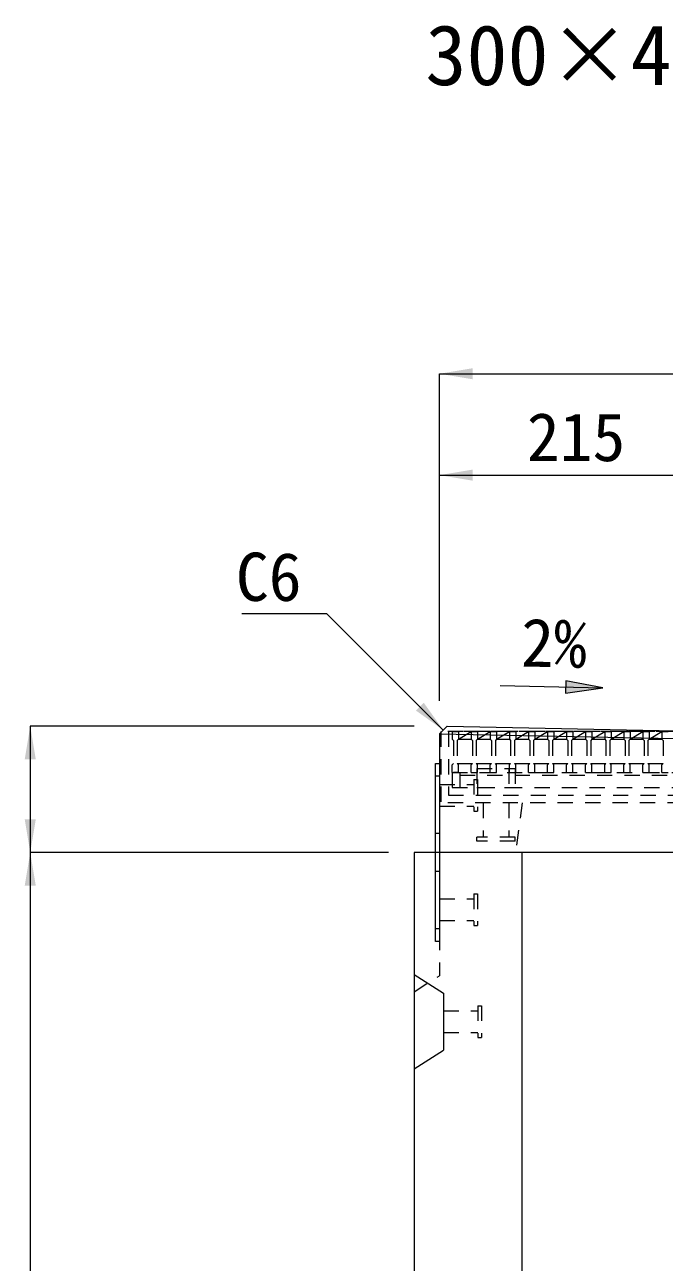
# Model space of a CAD drawing. Units: millimetres at full size, sheet at 1:40. Extents: x 69750 to 116230, y -28801 to 513.
# Drawn here: x 93041 to 93544, y -22857 to -21884 of the extents above; entities that cross this region are included whole.
import ezdxf
from ezdxf.enums import TextEntityAlignment as Align

# ---------------------------------------------------------------- set-up
doc = ezdxf.new("R2010")
doc.units = ezdxf.units.MM
doc.header["$LTSCALE"] = 40
doc.linetypes.add('USER1', pattern=[0.54, 0.3, -0.24])
for name, color, linetype, lineweight in [('インサート', 92, 'USER1', 5), ('グレーチング', 7, 'USER1', 5), ('ジョイントプレート', 7, 'USER1', 9), ('受枠', 3, 'USER1', 9), ('寸法線', 7, 'Continuous', 9), ('引出線', 4, 'Continuous', 9), ('本体', 7, 'Continuous', 20)]:
    doc.layers.add(name, color=color, linetype=linetype, lineweight=lineweight)
doc.layers.add('文字', color=7, linetype='Continuous')
doc.styles.add('ＭＳ ゴシック', font='')
doc.styles.get('ＭＳ ゴシック').set_extended_font_data('MS Gothic')

# ---------------------------------------------------------------- blocks, each defined once
blk = doc.blocks.new('filled_arrow')
at = {"color": 0, "linetype": 'Continuous', "lineweight": -2}
blk.add_solid([(7.5, 1.25), (0, 0), (7.5, -1.25)], dxfattribs=at)

msp = doc.modelspace()

# ---------------------------------------------------------------- hatches: boundary and pattern name
at = {"layer": '引出線'}
msp.add_hatch(color=256, dxfattribs=at).paths.add_polyline_path([(93466.66, -22399.42), (93466.47, -22409.17), (93495.81, -22404.88)])

# ---------------------------------------------------------------- linework, layer by layer
at = {"layer": 'インサート'}
for p, q in [((93396.83, -22468.45), (93396.83, -22483.45)), ((93396.83, -22468.45), (93426.83, -22468.45)), ((93421.83, -22468.45), (93421.83, -22483.45)), ((93426.83, -22468.45), (93426.83, -22483.45)), ((93367.32, -22480.95), (93394.32, -22480.95)), ((93367.33, -22480.95), (93394.33, -22480.95)), ((93367.33, -22480.95), (93367.33, -22497.95)), ((93394.32, -22476.95), (93394.32, -22501.95)), ((93394.33, -22476.95), (93394.33, -22501.95)), ((93394.33, -22476.95), (93397.33, -22476.95)), ((93394.33, -22476.95), (93394.33, -22501.95)), ((93396.83, -22483.45), (93426.83, -22483.45)), ((93397.33, -22476.95), (93397.33, -22501.95)), ((93397.33, -22476.95), (93397.33, -22501.95)), ((93397.33, -22476.95), (93397.33, -22501.95)), ((93367.32, -22497.95), (93394.32, -22497.95)), ((93367.33, -22497.95), (93394.33, -22497.95)), ((93394.32, -22501.95), (93397.33, -22501.95)), ((93394.33, -22501.95), (93397.33, -22501.95)), ((93401.83, -22495.45), (93401.83, -22522.45)), ((93421.83, -22495.45), (93421.83, -22522.45)), ((93426.83, -22522.45), (93396.83, -22522.45)), ((93396.83, -22525.45), (93396.83, -22522.45)), ((93426.83, -22525.45), (93426.83, -22522.45)), ((93426.83, -22525.45), (93396.83, -22525.45)), ((93367.33, -22570.95), (93394.33, -22570.95)), ((93367.33, -22570.95), (93367.33, -22587.95)), ((93394.33, -22566.95), (93394.33, -22591.95)), ((93394.33, -22566.95), (93397.33, -22566.95)), ((93397.33, -22566.95), (93397.33, -22591.95)), ((93367.33, -22587.95), (93394.33, -22587.95)), ((93394.33, -22591.95), (93397.33, -22591.95)), ((93370.53, -22658.95), (93397.53, -22658.95)), ((93370.53, -22658.95), (93370.53, -22675.96)), ((93397.53, -22654.95), (93397.53, -22679.95)), ((93397.53, -22654.95), (93400.53, -22654.95)), ((93400.53, -22654.95), (93400.53, -22679.95)), ((93370.53, -22675.95), (93397.53, -22675.95)), ((93397.53, -22679.95), (93400.53, -22679.95))]:
    msp.add_line(p, q, dxfattribs=at)
at = {"layer": 'グレーチング'}
for p, q in [((93787.33, -22439.45), (93377.33, -22439.45)), ((93377.33, -22439.45), (93377.33, -22445.45)), ((93377.33, -22439.45), (93382.33, -22439.45)), ((93377.33, -22445.45), (93378.33, -22446.45)), ((93382.33, -22445.45), (93381.33, -22446.45)), ((93382.33, -22439.45), (93382.33, -22445.45)), ((93382.33, -22445.45), (93392.33, -22439.45)), ((93382.33, -22445.45), (93392.33, -22445.45)), ((93392.33, -22439.45), (93392.33, -22445.45)), ((93392.33, -22439.45), (93397.33, -22439.45)), ((93392.33, -22445.45), (93393.33, -22446.45)), ((93397.33, -22445.45), (93396.33, -22446.45)), ((93397.33, -22439.45), (93397.33, -22445.45)), ((93397.33, -22445.45), (93407.33, -22439.45)), ((93397.33, -22445.45), (93407.33, -22445.45)), ((93407.33, -22439.45), (93407.33, -22445.45)), ((93407.33, -22439.45), (93412.33, -22439.45)), ((93407.33, -22445.45), (93408.33, -22446.45)), ((93412.33, -22445.45), (93411.33, -22446.45)), ((93412.33, -22439.45), (93412.33, -22445.45)), ((93412.33, -22445.45), (93422.33, -22439.45)), ((93412.33, -22445.45), (93422.33, -22445.45)), ((93422.33, -22439.45), (93422.33, -22445.45)), ((93422.33, -22439.45), (93427.33, -22439.45)), ((93422.33, -22445.45), (93423.33, -22446.45)), ((93427.33, -22445.45), (93426.33, -22446.45)), ((93427.33, -22439.45), (93427.33, -22445.45)), ((93427.33, -22445.45), (93437.33, -22439.45)), ((93427.33, -22445.45), (93437.33, -22445.45)), ((93437.33, -22439.45), (93437.33, -22445.45)), ((93437.33, -22439.45), (93442.33, -22439.45)), ((93437.33, -22445.45), (93438.33, -22446.45)), ((93442.33, -22445.45), (93441.33, -22446.45)), ((93442.33, -22439.45), (93442.33, -22445.45)), ((93442.33, -22445.45), (93452.33, -22439.45)), ((93442.33, -22445.45), (93452.33, -22445.45)), ((93452.33, -22439.45), (93457.33, -22439.45)), ((93452.33, -22439.45), (93452.33, -22445.45)), ((93452.33, -22445.45), (93453.33, -22446.45)), ((93457.33, -22445.45), (93456.33, -22446.45)), ((93457.33, -22439.45), (93457.33, -22445.45)), ((93457.33, -22445.45), (93467.33, -22439.45)), ((93457.33, -22445.45), (93467.33, -22445.45)), ((93467.33, -22439.45), (93467.33, -22445.45)), ((93467.33, -22439.45), (93472.33, -22439.45)), ((93467.33, -22445.45), (93468.33, -22446.45)), ((93472.33, -22445.45), (93471.33, -22446.45)), ((93472.33, -22439.45), (93472.33, -22445.45)), ((93472.33, -22445.45), (93482.33, -22439.45)), ((93472.33, -22445.45), (93482.33, -22445.45)), ((93482.33, -22439.45), (93487.33, -22439.45)), ((93482.33, -22439.45), (93482.33, -22445.45)), ((93482.33, -22445.45), (93483.33, -22446.45)), ((93487.33, -22445.45), (93486.33, -22446.45)), ((93487.33, -22439.45), (93487.33, -22445.45)), ((93487.33, -22445.45), (93497.33, -22439.45)), ((93487.33, -22445.45), (93497.33, -22445.45)), ((93497.33, -22439.45), (93502.33, -22439.45)), ((93497.33, -22439.45), (93497.33, -22445.45)), ((93497.33, -22445.45), (93498.33, -22446.45)), ((93502.33, -22445.45), (93501.33, -22446.45)), ((93502.33, -22439.45), (93502.33, -22445.45)), ((93502.33, -22445.45), (93512.33, -22439.45)), ((93502.33, -22445.45), (93512.33, -22445.45)), ((93512.33, -22439.45), (93517.33, -22439.45)), ((93512.33, -22439.45), (93512.33, -22445.45)), ((93512.33, -22445.45), (93513.33, -22446.45)), ((93517.33, -22445.45), (93516.33, -22446.45)), ((93517.33, -22439.45), (93517.33, -22445.45)), ((93517.33, -22445.45), (93527.33, -22439.45)), ((93517.33, -22445.45), (93527.33, -22445.45)), ((93527.33, -22439.45), (93532.33, -22439.45)), ((93527.33, -22439.45), (93527.33, -22445.45)), ((93527.33, -22445.45), (93528.33, -22446.45)), ((93532.33, -22445.45), (93531.33, -22446.45)), ((93532.33, -22439.45), (93532.33, -22445.45)), ((93532.33, -22445.45), (93542.33, -22439.45)), ((93532.33, -22445.45), (93542.33, -22445.45)), ((93542.33, -22439.45), (93547.33, -22439.45)), ((93542.33, -22439.45), (93542.33, -22445.45)), ((93542.33, -22445.45), (93543.33, -22446.45)), ((93378.33, -22446.45), (93378.33, -22464.45)), ((93381.33, -22446.45), (93381.33, -22464.45)), ((93393.33, -22446.45), (93393.33, -22464.45)), ((93396.33, -22446.45), (93396.33, -22464.45)), ((93408.33, -22446.45), (93408.33, -22464.45)), ((93411.33, -22446.45), (93411.33, -22464.45)), ((93423.33, -22446.45), (93423.33, -22464.45)), ((93426.33, -22446.45), (93426.33, -22464.45)), ((93438.33, -22446.45), (93438.33, -22464.45)), ((93441.33, -22446.45), (93441.33, -22464.45)), ((93453.33, -22446.45), (93453.33, -22464.45)), ((93456.33, -22446.45), (93456.33, -22464.45)), ((93468.33, -22446.45), (93468.33, -22464.45)), ((93471.33, -22446.45), (93471.33, -22464.45)), ((93483.33, -22446.45), (93483.33, -22464.45)), ((93486.33, -22446.45), (93486.33, -22464.45)), ((93498.33, -22446.45), (93498.33, -22464.45)), ((93501.33, -22446.45), (93501.33, -22464.45)), ((93513.33, -22446.45), (93513.33, -22464.45)), ((93516.33, -22446.45), (93516.33, -22464.45)), ((93528.33, -22446.45), (93528.33, -22464.45)), ((93531.33, -22446.45), (93531.33, -22464.45)), ((93543.33, -22446.45), (93543.33, -22464.45)), ((93377.33, -22465.45), (93378.33, -22464.45)), ((93377.33, -22471.45), (93377.33, -22465.45)), ((93382.33, -22465.45), (93381.33, -22464.45)), ((93381.33, -22464.45), (93393.33, -22464.45)), ((93382.33, -22471.45), (93382.33, -22465.45)), ((93392.33, -22465.45), (93393.33, -22464.45)), ((93392.33, -22471.45), (93392.33, -22465.45)), ((93396.33, -22464.45), (93408.33, -22464.45)), ((93397.33, -22465.45), (93396.33, -22464.45)), ((93397.33, -22471.45), (93397.33, -22465.45)), ((93407.33, -22465.45), (93408.33, -22464.45)), ((93407.33, -22471.45), (93407.33, -22465.45)), ((93411.33, -22464.45), (93423.33, -22464.45)), ((93412.33, -22465.45), (93411.33, -22464.45)), ((93412.33, -22471.45), (93412.33, -22465.45)), ((93422.33, -22465.45), (93423.33, -22464.45)), ((93422.33, -22471.45), (93422.33, -22465.45)), ((93426.33, -22464.45), (93438.33, -22464.45)), ((93427.33, -22465.45), (93426.33, -22464.45)), ((93427.33, -22471.45), (93427.33, -22465.45)), ((93437.33, -22465.45), (93438.33, -22464.45)), ((93437.33, -22471.45), (93437.33, -22465.45)), ((93441.33, -22464.45), (93453.33, -22464.45)), ((93442.33, -22465.45), (93441.33, -22464.45)), ((93442.33, -22471.45), (93442.33, -22465.45)), ((93452.33, -22465.45), (93453.33, -22464.45)), ((93452.33, -22471.45), (93452.33, -22465.45)), ((93457.33, -22465.45), (93456.33, -22464.45)), ((93456.33, -22464.45), (93468.33, -22464.45)), ((93457.33, -22471.45), (93457.33, -22465.45)), ((93467.33, -22465.45), (93468.33, -22464.45)), ((93467.33, -22471.45), (93467.33, -22465.45)), ((93472.33, -22465.45), (93471.33, -22464.45)), ((93471.33, -22464.45), (93483.33, -22464.45)), ((93472.33, -22471.45), (93472.33, -22465.45)), ((93482.33, -22465.45), (93483.33, -22464.45)), ((93482.33, -22471.45), (93482.33, -22465.45)), ((93487.33, -22465.45), (93486.33, -22464.45)), ((93486.33, -22464.45), (93498.33, -22464.45)), ((93487.33, -22471.45), (93487.33, -22465.45)), ((93497.33, -22465.45), (93498.33, -22464.45)), ((93497.33, -22471.45), (93497.33, -22465.45)), ((93502.33, -22465.45), (93501.33, -22464.45)), ((93501.33, -22464.45), (93513.33, -22464.45)), ((93502.33, -22471.45), (93502.33, -22465.45)), ((93512.33, -22465.45), (93513.33, -22464.45)), ((93512.33, -22471.45), (93512.33, -22465.45)), ((93517.33, -22465.45), (93516.33, -22464.45)), ((93516.33, -22464.45), (93528.33, -22464.45)), ((93517.33, -22471.45), (93517.33, -22465.45)), ((93527.33, -22465.45), (93528.33, -22464.45)), ((93527.33, -22471.45), (93527.33, -22465.45)), ((93532.33, -22465.45), (93531.33, -22464.45)), ((93531.33, -22464.45), (93543.33, -22464.45)), ((93532.33, -22471.45), (93532.33, -22465.45)), ((93542.33, -22465.45), (93543.33, -22464.45)), ((93542.33, -22471.45), (93542.33, -22465.45)), ((93377.33, -22471.45), (93382.33, -22471.45)), ((93377.33, -22471.45), (93382.33, -22471.45)), ((93382.33, -22471.45), (93378.33, -22471.45)), ((93392.33, -22471.45), (93397.33, -22471.45)), ((93407.33, -22471.45), (93412.33, -22471.45)), ((93422.33, -22471.45), (93427.33, -22471.45)), ((93437.33, -22471.45), (93442.33, -22471.45)), ((93452.33, -22471.45), (93457.33, -22471.45)), ((93467.33, -22471.45), (93472.33, -22471.45)), ((93482.33, -22471.45), (93487.33, -22471.45)), ((93497.33, -22471.45), (93502.33, -22471.45)), ((93512.33, -22471.45), (93517.33, -22471.45)), ((93527.33, -22471.45), (93532.33, -22471.45)), ((93542.33, -22471.45), (93547.33, -22471.45))]:
    msp.add_line(p, q, dxfattribs=at)
at = {"layer": 'ジョイントプレート'}
for p, q in [((93367.33, -22474.45), (93364.13, -22474.45)), ((93367.33, -22519.45), (93364.13, -22519.45)), ((93367.33, -22549.45), (93364.13, -22549.45)), ((93367.33, -22594.45), (93364.13, -22594.45))]:
    msp.add_line(p, q, dxfattribs=at)
at = {"layer": 'ジョイントプレート', "linetype": 'Continuous'}
msp.add_lwpolyline([(93364.13, -22604.45), (93364.13, -22464.45), (93367.33, -22464.45), (93367.33, -22604.45)], close=True, dxfattribs=at)
at = {"layer": '受枠'}
for p, q in [((93796.33, -22439.45), (93368.33, -22439.45)), ((93368.33, -22439.45), (93368.33, -22495.45)), ((93374.33, -22439.45), (93374.33, -22489.45)), ((93374.33, -22489.45), (93790.33, -22489.45)), ((93796.33, -22495.45), (93368.33, -22495.45))]:
    msp.add_line(p, q, dxfattribs=at)
at = {"layer": '受枠', "lineweight": 5}
for p, q in [((93377.33, -22471.45), (93787.33, -22471.45)), ((93377.33, -22471.45), (93377.33, -22489.45)), ((93383.33, -22471.45), (93383.33, -22483.45)), ((93383.33, -22473.75), (93781.33, -22473.75)), ((93377.33, -22483.45), (93787.33, -22483.45))]:
    msp.add_line(p, q, dxfattribs=at)
at = {"layer": '寸法線'}
for p, q in [((93367.32, -22158.06), (93797.33, -22158.06)), ((93367.32, -22415.15), (93367.32, -22158.06)), ((93367.33, -22237.77), (93582.33, -22237.77)), ((93367.33, -22415.15), (93367.33, -22237.77)), ((93045.35, -22435.15), (93045.35, -22534.45)), ((93347.33, -22435.15), (93045.35, -22435.15)), ((93327.33, -22534.45), (93045.35, -22534.45)), ((93045.35, -22534.45), (93045.35, -23034.45)), ((93327.33, -22534.45), (93045.35, -22534.45))]:
    msp.add_line(p, q, dxfattribs=at)
at = {"layer": '引出線', "lineweight": 13}
msp.add_line((93415.07, -22403.27), (93495.81, -22404.88), dxfattribs=at)
at = {"layer": '引出線'}
msp.add_lwpolyline([(93370.33, -22438.21), (93278.83, -22346.71), (93211.72, -22346.71)], dxfattribs=at)
at = {"layer": '引出線', "lineweight": 13}
msp.add_lwpolyline([(93466.66, -22399.42), (93466.47, -22409.17), (93495.81, -22404.88)], close=True, dxfattribs=at)
at = {"layer": '本体'}
for p, q in [((93367.33, -22441.15), (93373.32, -22435.27)), ((93373.32, -22435.27), (93582.33, -22439.45)), ((93367.33, -22441.15), (93367.33, -22534.45)), ((93347.32, -22534.45), (93347.33, -23984.45)), ((93432.33, -22534.45), (93347.33, -22534.45)), ((93817.33, -22534.45), (93367.33, -22534.45)), ((93432.33, -22963.92), (93432.33, -22534.45))]:
    msp.add_line(p, q, dxfattribs=at)
at = {"layer": '本体', "lineweight": 5}
for p, q in [((93367.33, -22441.15), (93582.33, -22445.45)), ((93347.33, -22630.46), (93370.53, -22644.95)), ((93370.53, -22644.95), (93370.53, -22689.96)), ((93347.33, -22704.46), (93370.53, -22689.96))]:
    msp.add_line(p, q, dxfattribs=at)
at = {"layer": '本体', "linetype": 'USER1', "lineweight": 9}
msp.add_line((93432.32, -22495.45), (93427.32, -22534.45), dxfattribs=at)
at = {"layer": '本体', "linetype": 'USER1', "lineweight": 5}
for p in [(93367.33, -22534.45), (93347.33, -22643.96)]:
    msp.add_line(p, (93367.33, -22631.45), dxfattribs=at)

# ---------------------------------------------------------------- block references
at = {"layer": '寸法線', "xscale": 3.47, "yscale": 3.47}
for p in [(93367.32, -22158.06), (93367.33, -22237.77)]:
    msp.add_blockref('filled_arrow', p, dxfattribs=at)
for p, rotation in [((93045.35, -22435.15), 270), ((93045.35, -22534.45), 90), ((93045.35, -22534.45), 270)]:
    msp.add_blockref('filled_arrow', p, dxfattribs=dict(at, rotation=rotation))
at = {"layer": '引出線', "xscale": 3.47, "yscale": 3.47, "rotation": 135}
msp.add_blockref('filled_arrow', (93370.33, -22438.21), dxfattribs=at)

# ---------------------------------------------------------------- texts
at = {"layer": '寸法線', "style": 'ＭＳ ゴシック'}
msp.add_text('215', height=37.98, dxfattribs=at).set_placement((93474.83, -22207.77), align=Align.MIDDLE_CENTER)
at = {"layer": '引出線', "style": 'ＭＳ ゴシック'}
msp.add_text('C6', height=37.98, dxfattribs=at).set_placement((93258.83, -22298.71), align=Align.TOP_RIGHT)
msp.add_text('2%', height=37.98, rotation=359, dxfattribs=at).set_placement((93457.45, -22369.7), align=Align.MIDDLE_CENTER)
at = {"layer": '文字', "style": 'ＭＳ ゴシック'}
msp.add_text('300×400-H1350', height=47.47, dxfattribs=at).set_placement((93582.33, -21907.41), align=Align.MIDDLE_CENTER)

doc.saveas('drawing.dxf')
